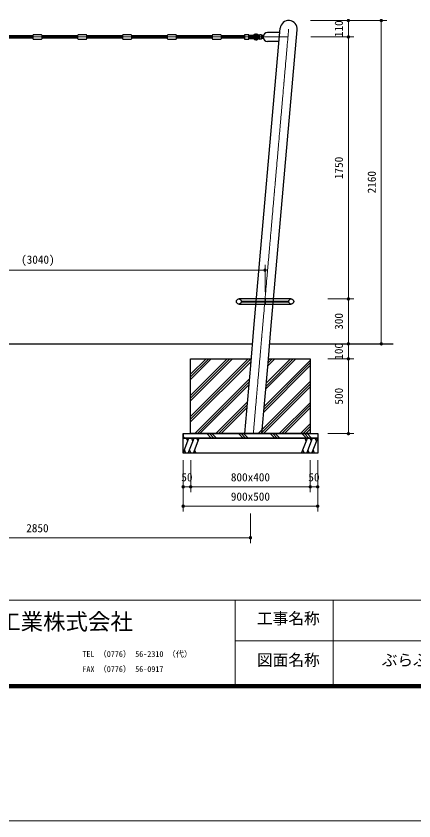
# Model space of a CAD drawing. Units: millimetres at full size, sheet at 1:30. Extents: x -600 to 13200, y -450 to 9360.
# Drawn here: x 5553 to 8214, y -450 to 4926 of the extents above; entities that cross this region are included whole.
import ezdxf
from ezdxf.enums import TextEntityAlignment as Align

# ---------------------------------------------------------------- set-up
doc = ezdxf.new("R2010")
doc.units = ezdxf.units.MM
doc.header["$LTSCALE"] = 30
doc.linetypes.add('USER1', pattern=[0.6, 0.4, -0.05, 0.1, -0.05])
for name, color, linetype, lineweight in [('D-BMK\u3000構造物基準線(中心線等)', 2, 'USER1', 13), ('D-STR-DIM\u3000寸法線、寸法値', 7, 'Continuous', 13), ('D-STR\u3000構造物外形線', 1, 'Continuous', 25), ('D-TTL-FRAM', 7, 'Continuous', 13), ('D-TTL-TXT', 7, 'Continuous', 13), ('V-nasSTD', 7, 'Continuous', 13)]:
    doc.layers.add(name, color=color, linetype=linetype, lineweight=lineweight)
doc.styles.add('ＭＳ ゴシック', font='')
doc.styles.get('ＭＳ ゴシック').set_extended_font_data('MS Gothic')

# ---------------------------------------------------------------- blocks, each defined once
blk = doc.blocks.new('filled_dot')
at = {"color": 0, "linetype": 'Continuous', "lineweight": -2, "const_width": 1.25}
blk.add_lwpolyline([(-0.625, 0, 1), (0.625, 0, 1)], format="xyb", close=True, dxfattribs=at)

msp = doc.modelspace()

# ---------------------------------------------------------------- linework, layer by layer
at = {"layer": 'D-BMK\u3000構造物基準線(中心線等)'}
for p, q in [((7139.68, 2136.9), (7376.15, 4839.75)), ((4025.29, 4787.24), (7371.53, 4786.9))]:
    msp.add_line(p, q, dxfattribs=at)
at = {"layer": 'D-STR-DIM\u3000寸法線、寸法値'}
for p, q in [((7522.23, 4896.9), (7811.81, 4896.9)), ((7522.23, 4896.9), (8032.02, 4896.9)), ((7775.81, 4896.9), (7775.81, 4786.9)), ((7996.02, 4896.9), (7996.02, 2736.9)), ((7524.6, 4786.9), (7811.81, 4786.9)), ((7524.6, 4786.9), (7811.81, 4786.9)), ((7775.81, 4786.9), (7775.81, 3036.9)), ((4178.42, 3229.12), (7218.42, 3229.12)), ((7218.42, 3084.9), (7218.42, 3265.12)), ((7639.26, 3036.9), (7811.81, 3036.9)), ((7639.26, 3036.9), (7811.81, 3036.9)), ((7775.81, 3036.9), (7775.81, 2736.9)), ((7639.26, 2736.9), (7811.81, 2736.9)), ((7639.26, 2736.9), (7811.81, 2736.9)), ((7639.26, 2736.9), (8032.02, 2736.9)), ((7775.81, 2736.9), (7775.81, 2636.9)), ((7639.26, 2636.9), (7811.81, 2636.9)), ((7639.26, 2636.9), (7811.81, 2636.9)), ((7775.81, 2636.9), (7775.81, 2136.9)), ((7639.26, 2136.9), (7811.81, 2136.9)), ((6670.41, 1958.9), (6670.41, 1745.71)), ((6670.41, 1958.9), (6670.41, 1616.54)), ((6720.74, 1958.9), (6720.74, 1745.71)), ((6720.74, 1958.9), (6720.74, 1745.71)), ((7520.41, 1958.9), (7520.41, 1745.71)), ((7520.41, 1958.9), (7520.41, 1745.71)), ((7570.41, 1958.9), (7570.41, 1745.71)), ((7570.41, 1958.9), (7570.41, 1616.54)), ((6670.41, 1781.71), (6720.74, 1781.71)), ((6720.74, 1781.71), (7520.41, 1781.71)), ((7520.41, 1781.71), (7570.41, 1781.71)), ((6670.41, 1652.54), (7570.41, 1652.54)), ((7120.41, 1604.54), (7120.41, 1405.63)), ((4270.41, 1441.63), (7120.41, 1441.63))]:
    msp.add_line(p, q, dxfattribs=at)
at = {"layer": 'D-STR\u3000構造物外形線'}
for p, q in [((7143.99, 2841.84), (7319.22, 4844.73)), ((5666.41, 4794.9), (5424.41, 4794.9)), ((5666.41, 4773.9), (5666.41, 4799.9)), ((5669.41, 4802.9), (5721.41, 4802.9)), ((5724.41, 4799.9), (5724.41, 4773.9)), ((5966.41, 4794.9), (5724.41, 4794.9)), ((5966.41, 4773.9), (5966.41, 4799.9)), ((5969.41, 4802.9), (6021.41, 4802.9)), ((6024.41, 4799.9), (6024.41, 4773.9)), ((6266.41, 4794.9), (6024.41, 4794.9)), ((6266.41, 4773.9), (6266.41, 4799.9)), ((6269.41, 4802.9), (6321.41, 4802.9)), ((6324.41, 4799.9), (6324.41, 4773.9)), ((6566.41, 4794.9), (6324.41, 4794.9)), ((6566.41, 4773.9), (6566.41, 4799.9)), ((6569.41, 4802.9), (6621.41, 4802.9)), ((6624.41, 4799.9), (6624.41, 4773.9)), ((6866.41, 4794.9), (6624.41, 4794.9)), ((6866.41, 4773.9), (6866.41, 4799.9)), ((6869.41, 4802.9), (6921.41, 4802.9)), ((6924.41, 4799.9), (6924.41, 4773.9)), ((7080.41, 4794.9), (6924.41, 4794.9)), ((7080.41, 4798.9), (7080.41, 4774.9)), ((7080.41, 4798.9), (7080.41, 4774.9)), ((7107.41, 4801.9), (7083.41, 4801.9)), ((7107.41, 4801.9), (7083.41, 4801.9)), ((7110.41, 4774.9), (7110.41, 4798.9)), ((7110.41, 4774.9), (7110.41, 4798.9)), ((7164.3, 4796.9), (7110.41, 4796.9)), ((7110.41, 4796.9), (7110.41, 4794.9)), ((7110.41, 4796.77), (7164.3, 4796.77)), ((7110.41, 4794.9), (7164.3, 4794.9)), ((7110.41, 4794.9), (7164.3, 4794.9)), ((7140.91, 4786.9), (7122.12, 4786.9)), ((7164.3, 4794.9), (7164.3, 4796.9)), ((7180.41, 4794.9), (7180.41, 4798.9)), ((7180.41, 4778.9), (7180.41, 4794.9)), ((7195.41, 4801.9), (7183.41, 4801.9)), ((7195.41, 4771.9), (7195.41, 4801.9)), ((7195.41, 4796.38), (7196.26, 4797.85)), ((7195.41, 4777.42), (7195.41, 4796.38)), ((7195.41, 4781.9), (7195.41, 4791.9)), ((7205.41, 4797.85), (7196.26, 4797.85)), ((7196.26, 4792.38), (7205.41, 4792.38)), ((7205.41, 4775.95), (7205.41, 4797.85)), ((7316.81, 4817.15), (7235.66, 4817.15)), ((7257.85, 2831.88), (7433.08, 4834.77)), ((5666.41, 4778.9), (5424.41, 4778.9)), ((5721.41, 4770.9), (5669.41, 4770.9)), ((5966.41, 4778.9), (5724.41, 4778.9)), ((6021.41, 4770.9), (5969.41, 4770.9)), ((6266.41, 4778.9), (6024.41, 4778.9)), ((6321.41, 4770.9), (6269.41, 4770.9)), ((6566.41, 4778.9), (6324.41, 4778.9)), ((6621.41, 4770.9), (6569.41, 4770.9)), ((6866.41, 4778.9), (6624.41, 4778.9)), ((6921.41, 4770.9), (6869.41, 4770.9)), ((7080.41, 4778.9), (6924.41, 4778.9)), ((7083.41, 4771.9), (7107.41, 4771.9)), ((7083.41, 4771.9), (7107.41, 4771.9)), ((7110.41, 4778.9), (7164.3, 4778.9)), ((7164.3, 4778.9), (7110.41, 4778.9)), ((7110.41, 4778.9), (7110.41, 4776.9)), ((7110.41, 4777.03), (7164.3, 4777.03)), ((7110.41, 4776.9), (7164.3, 4776.9)), ((7164.3, 4776.9), (7164.3, 4778.9)), ((7180.41, 4774.9), (7180.41, 4778.9)), ((7195.41, 4771.9), (7183.41, 4771.9)), ((7195.41, 4777.42), (7196.26, 4775.95)), ((7196.26, 4781.43), (7205.41, 4781.43)), ((7205.41, 4775.95), (7196.26, 4775.95)), ((7311.51, 4756.65), (7235.66, 4756.65)), ((7393.42, 3036.9), (7043.42, 3036.9)), ((7060.42, 3022.15), (7376.42, 3022.15)), ((7060.42, 3017.65), (7376.42, 3017.65)), ((7218.42, 3036.9), (7218.42, 3002.9)), ((7043.42, 3002.9), (7393.42, 3002.9)), ((7122.19, 2592.68), (7143.99, 2841.84)), ((7236.07, 2581.72), (7257.85, 2831.88)), ((4262.14, 2735.79), (7134.81, 2736.89)), ((7249.58, 2736.9), (8076.35, 2736.9)), ((6720.41, 2233.33), (7126.26, 2639.18)), ((6720.41, 2136.9), (6720.41, 2636.9)), ((6720.41, 2636.9), (7126.06, 2636.9)), ((6720.41, 2251.01), (7106.3, 2636.9)), ((6720.41, 2392.43), (6964.88, 2636.9)), ((6720.41, 2374.76), (6982.55, 2636.9)), ((6720.41, 2357.08), (7000.23, 2636.9)), ((6720.41, 2533.85), (6823.46, 2636.9)), ((6720.41, 2516.18), (6841.13, 2636.9)), ((6720.41, 2498.5), (6858.81, 2636.9)), ((7121.04, 2633.97), (7123.98, 2636.9)), ((7223.18, 2435.59), (7424.5, 2636.9)), ((7224.88, 2454.96), (7406.82, 2636.9)), ((7226.57, 2474.33), (7389.14, 2636.9)), ((7236.74, 2590.57), (7283.07, 2636.9)), ((7238.44, 2609.94), (7265.4, 2636.9)), ((7240.13, 2629.31), (7247.72, 2636.9)), ((7240.87, 2636.9), (7520.41, 2636.9)), ((7520.41, 2636.9), (7520.41, 2136.9)), ((6720.41, 2215.66), (7124.56, 2619.81)), ((7082.32, 2136.9), (7122.2, 2592.79)), ((7197.05, 2136.9), (7236.07, 2582.83)), ((7209.62, 2280.61), (7520.41, 2591.39)), ((7211.32, 2299.98), (7520.41, 2609.07)), ((7213.01, 2319.35), (7520.41, 2626.75)), ((6747.72, 2136.9), (7114.4, 2503.58)), ((6765.4, 2136.9), (7112.7, 2484.2)), ((7171.98, 2136.9), (7520.41, 2485.33)), ((6783.07, 2136.9), (7111.01, 2464.83)), ((7189.66, 2136.9), (7520.41, 2467.65)), ((7207.34, 2136.9), (7520.41, 2449.97)), ((6889.14, 2136.9), (7100.84, 2348.6)), ((6906.82, 2136.9), (7099.14, 2329.22)), ((7313.4, 2136.9), (7520.41, 2343.9)), ((7331.08, 2136.9), (7520.41, 2326.23)), ((6924.5, 2136.9), (7097.45, 2309.85)), ((7348.76, 2136.9), (7520.41, 2308.55)), ((7454.83, 2136.9), (7520.41, 2202.48)), ((7471.7, 2136.1), (7520.41, 2184.81)), ((7490.18, 2136.9), (7520.41, 2167.13)), ((6670.41, 2136.9), (7570.41, 2136.9)), ((6670.41, 2136.9), (7570.41, 2136.9)), ((6670.41, 2106.9), (6670.41, 2136.9)), ((6670.41, 2136.9), (6670.41, 2106.9)), ((6670.41, 2117.01), (6680.52, 2106.9)), ((6670.41, 2117.01), (6680.52, 2106.9)), ((6670.41, 2117.01), (6680.52, 2106.9)), ((6670.41, 2106.9), (7570.41, 2106.9)), ((6670.41, 2006.9), (6670.41, 2106.9)), ((7570.41, 2106.9), (6670.41, 2106.9)), ((6670.41, 2106.9), (7570.41, 2106.9)), ((6670.41, 2006.9), (6670.41, 2106.9)), ((7570.41, 2106.9), (6670.41, 2106.9)), ((6670.41, 2006.9), (6670.41, 2106.9)), ((6670.41, 2006.9), (6709.31, 2106.9)), ((6701.29, 2086.3), (6693.28, 2106.9)), ((6704.72, 2006.9), (6743.62, 2106.9)), ((7520.41, 2136.9), (6720.41, 2136.9)), ((7520.41, 2136.9), (6720.41, 2136.9)), ((6735.6, 2086.3), (6727.59, 2106.9)), ((6739.02, 2006.9), (6777.92, 2106.9)), ((6769.91, 2086.3), (6761.89, 2106.9)), ((6828.71, 2136.9), (6858.71, 2106.9)), ((6828.71, 2136.9), (6858.71, 2106.9)), ((6845.68, 2136.9), (6875.68, 2106.9)), ((6845.68, 2136.9), (6875.68, 2106.9)), ((6862.65, 2136.9), (6892.65, 2106.9)), ((6862.65, 2136.9), (6892.65, 2106.9)), ((7040.84, 2136.9), (7070.84, 2106.9)), ((7040.84, 2136.9), (7070.84, 2106.9)), ((7057.82, 2136.9), (7087.82, 2106.9)), ((7057.82, 2136.9), (7087.82, 2106.9)), ((7074.79, 2136.9), (7104.79, 2106.9)), ((7074.79, 2136.9), (7104.79, 2106.9)), ((7252.98, 2136.9), (7282.98, 2106.9)), ((7252.98, 2136.9), (7282.98, 2106.9)), ((7269.95, 2136.9), (7299.95, 2106.9)), ((7269.95, 2136.9), (7299.95, 2106.9)), ((7286.92, 2136.9), (7316.92, 2106.9)), ((7286.92, 2136.9), (7316.92, 2106.9)), ((7462.89, 2006.9), (7501.79, 2106.9)), ((7465.11, 2136.9), (7495.11, 2106.9)), ((7465.11, 2136.9), (7495.11, 2106.9)), ((7482.08, 2136.9), (7512.08, 2106.9)), ((7482.08, 2136.9), (7512.08, 2106.9)), ((7493.78, 2086.3), (7485.77, 2106.9)), ((7497.2, 2006.9), (7536.1, 2106.9)), ((7499.05, 2136.9), (7529.05, 2106.9)), ((7499.05, 2136.9), (7529.05, 2106.9)), ((7528.09, 2086.3), (7520.07, 2106.9)), ((7531.51, 2006.9), (7570.41, 2106.9)), ((7562.39, 2086.3), (7554.38, 2106.9)), ((7570.41, 2136.9), (7570.41, 2106.9)), ((7570.41, 2136.9), (7570.41, 2106.9)), ((7570.41, 2106.9), (7570.41, 2006.9)), ((7570.41, 2106.9), (7570.41, 2006.9)), ((7570.41, 2006.9), (6670.41, 2006.9)), ((7570.41, 2006.9), (6670.41, 2006.9)), ((6678.42, 2027.5), (6686.44, 2006.9)), ((6712.73, 2027.5), (6720.74, 2006.9)), ((6747.04, 2027.5), (6755.05, 2006.9)), ((7470.91, 2027.5), (7478.92, 2006.9)), ((7505.22, 2027.5), (7513.23, 2006.9)), ((7539.52, 2027.5), (7547.54, 2006.9))]:
    msp.add_line(p, q, dxfattribs=at)
for centre in [(7043.42, 3019.9), (7043.42, 3019.9), (7393.42, 3019.9)]:
    msp.add_circle(centre, 17, dxfattribs=at)
for centre, radius, start, end in [((7376.15, 4839.75), 57.15, 355, 175), ((5669.41, 4799.9), 3, 90, 180), ((5721.41, 4799.9), 3, 0, 90), ((5969.41, 4799.9), 3, 90, 180), ((6021.41, 4799.9), 3, 0, 90), ((6269.41, 4799.9), 3, 90, 180), ((6321.41, 4799.9), 3, 0, 90), ((6569.41, 4799.9), 3, 90, 180), ((6621.41, 4799.9), 3, 0, 90), ((6869.41, 4799.9), 3, 90, 180), ((6921.41, 4799.9), 3, 0, 90), ((7083.41, 4798.9), 3, 90, 180), ((7083.41, 4798.9), 3, 90, 180), ((7107.41, 4798.9), 3, 0, 90), ((7107.41, 4798.9), 3, 0, 90), ((7158.29, 4786.9), 19.52, 104.8377, 194.8377), ((7158.29, 4786.9), 9.53, 90, 180), ((7158.29, 4786.9), 9.53, 180, 270), ((7158.29, 4786.9), 19.52, 14.8377, 104.8377), ((7158.29, 4786.9), 9.53, 0, 90), ((7158.29, 4786.9), 9.53, 270, 0), ((7164.3, 4786.9), 9.87, 270, 90), ((7164.3, 4786.9), 8, 270, 90), ((7177.41, 4794.9), 3, 270, 0), ((7183.41, 4798.9), 3, 90, 180), ((7205.32, 4796.38), 9.91, 180, 203.8649), ((7213.53, 4786.9), 18.12, 162.41203, 197.58797), ((7235.66, 4786.9), 30.25, 90, 270), ((5669.41, 4773.9), 3, 180, 270), ((5721.41, 4773.9), 3, 270, 0), ((5969.41, 4773.9), 3, 180, 270), ((6021.41, 4773.9), 3, 270, 0), ((6269.41, 4773.9), 3, 180, 270), ((6321.41, 4773.9), 3, 270, 0), ((6569.41, 4773.9), 3, 180, 270), ((6621.41, 4773.9), 3, 270, 0), ((6869.41, 4773.9), 3, 180, 270), ((6921.41, 4773.9), 3, 270, 0), ((7083.41, 4774.9), 3, 180, 270), ((7083.41, 4774.9), 3, 180, 270), ((7107.41, 4774.9), 3, 270, 0), ((7107.41, 4774.9), 3, 270, 0), ((7158.29, 4786.9), 19.52, 194.8377, 284.8377), ((7158.29, 4786.9), 19.52, 284.8377, 345.1623), ((7177.41, 4778.9), 3, 0, 90), ((7183.41, 4774.9), 3, 180, 270), ((7205.32, 4777.42), 9.91, 156.1351, 180)]:
    msp.add_arc(centre, radius, start, end, dxfattribs=at)
at = {"layer": 'D-TTL-FRAM'}
for p, q in [((450, 1023.66), (12150, 1023.66)), ((9568.84, 753.66), (7018.84, 753.66))]:
    msp.add_line(p, q, dxfattribs=at)
at = {"layer": 'D-TTL-TXT'}
for p, q in [((7018.84, 1023.66), (7018.84, 450)), ((7673.94, 450), (7673.94, 1023.66))]:
    msp.add_line(p, q, dxfattribs=at)
at = {"layer": 'V-nasSTD'}
msp.add_lwpolyline([(-600, -450), (-600, 9360), (13200, 9360), (13200, -450)], close=True, dxfattribs=at)
at = {"layer": 'V-nasSTD', "color": 3, "lineweight": 140}
msp.add_lwpolyline([(450, 450), (450, 8460), (12150, 8460), (12150, 450)], close=True, dxfattribs=at)

# ---------------------------------------------------------------- block references
at = {"layer": 'D-STR-DIM\u3000寸法線、寸法値', "xscale": 9, "yscale": 9}
for p, rotation in [((7775.81, 4896.9), 270), ((7996.02, 4896.9), 270), ((7775.81, 4786.9), 90), ((7775.81, 4786.9), 270), ((7218.42, 3229.12), 180), ((7775.81, 3036.9), 90), ((7775.81, 3036.9), 270), ((7775.81, 2736.9), 90), ((7775.81, 2736.9), 270), ((7996.02, 2736.9), 90), ((7775.81, 2636.9), 90), ((7775.81, 2636.9), 270), ((7775.81, 2136.9), 90), ((6720.74, 1781.71), 180), ((7520.41, 1781.71), 180), ((7570.41, 1781.71), 180), ((7570.41, 1652.54), 180), ((7120.41, 1441.63), 180)]:
    msp.add_blockref('filled_dot', p, dxfattribs=dict(at, rotation=rotation))
for p in [(6670.41, 1781.71), (6720.74, 1781.71), (7520.41, 1781.71), (6670.41, 1652.54)]:
    msp.add_blockref('filled_dot', p, dxfattribs=at)

# ---------------------------------------------------------------- texts
at = {"layer": 'D-STR-DIM\u3000寸法線、寸法値', "style": 'ＭＳ ゴシック'}
for s, p in [('110', (7711.68, 4841.9)), ('1750', (7711.68, 3911.9)), ('2160', (7931.88, 3816.9)), ('300', (7711.68, 2886.9)), ('100', (7711.68, 2686.9)), ('500', (7711.68, 2386.9))]:
    msp.add_text(s, height=54.99, rotation=90, dxfattribs=at).set_placement(p, align=Align.MIDDLE_CENTER)
for s, p in [('(3040)', (5698.42, 3299.53)), ('50', (6695.58, 1845.85)), ('800x400', (7120.58, 1845.85)), ('50', (7545.41, 1845.85)), ('900x500', (7120.41, 1716.67)), ('2850', (5695.41, 1505.76))]:
    msp.add_text(s, height=54.99, dxfattribs=at).set_placement(p, align=Align.MIDDLE_CENTER)
at = {"layer": 'D-TTL-TXT', "style": 'ＭＳ ゴシック'}
for s, height, p in [('上屋敷工業株式会社', 110, (4983.4, 793.23)), ('工事名称', 76.98, (7164.24, 840.91)), ('TEL （0776） 56-2310 （代）', 39.59, (5996.4, 632.97)), ('図面名称', 76.98, (7164.24, 563.1)), ('ぶらぶら雲梯 (KFT-02)', 76.98, (7998.87, 563.1)), ('FAX （0776） 56-0917', 39.59, (5996.4, 532.22))]:
    msp.add_text(s, height=height, dxfattribs=at).set_placement(p, align=Align.BOTTOM_LEFT)

doc.saveas('drawing.dxf')
